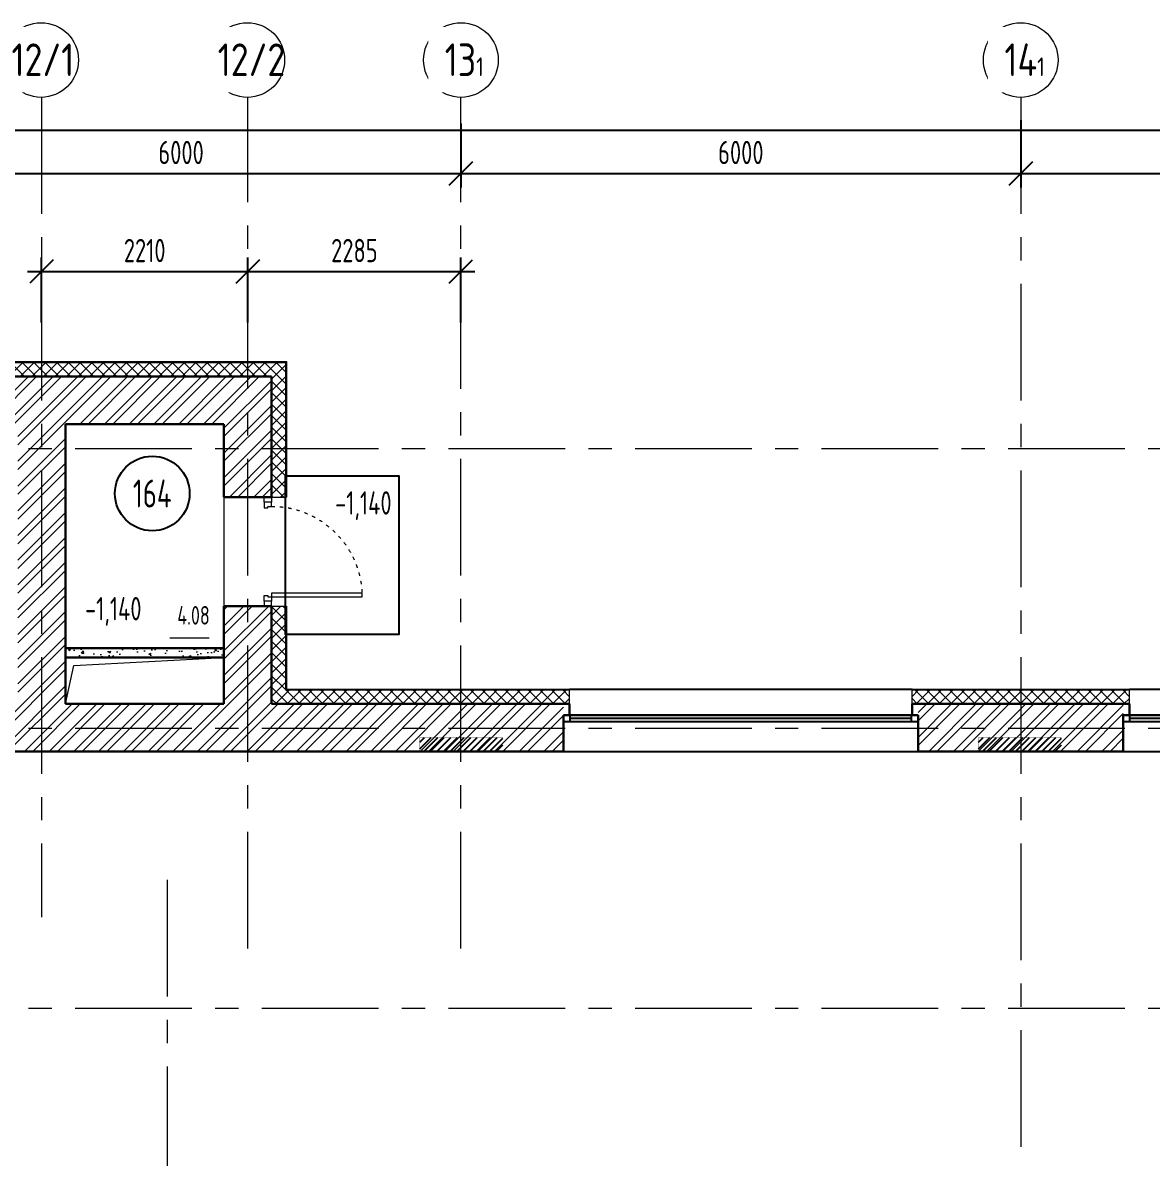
# Model space of a CAD drawing. Header units: millimetres. Extents: x -8689834 to 9419935, y -117443 to 166298.
# Drawn here: x -180931 to -168824, y 122990 to 135163 of the extents above; entities that cross this region are included whole.
import ezdxf
from ezdxf import colors
from ezdxf.entities.mleader import LeaderData, LeaderLine
from ezdxf.enums import TextEntityAlignment as Align
from ezdxf.math import Vec2, Vec3

# ---------------------------------------------------------------- set-up
doc = ezdxf.new("R2010")
doc.units = ezdxf.units.MM
doc.header["$MEASUREMENT"] = 0
doc.linetypes.add('ACAD_ISO03W100', pattern=[30, 12, -18])
doc.linetypes.add('CENTER', pattern=[2, 1.25, -0.25, 0.25, -0.25])
doc.layers.get('0').update_dxf_attribs({"color": 250, "lineweight": 9})
for name, color, linetype, lineweight in [('АР_Двери', 175, 'Continuous', 18), ('АР_Маркер экспликации', 239, 'Continuous', 13), ('АР_Навесной фасад', 190, 'Continuous', 5), ('АР_Номер помещения', 1, 'Continuous', 25), ('АР_Оси', 195, 'Continuous', 9), ('АР_Оси размеры', 164, 'Continuous', 9), ('АР_Отметки', 250, 'Continuous', 15), ('АР_Перегородки газоблок', 165, 'Continuous', 30), ('АР_Перегородки газоблок_Штрих', 165, 'Continuous', 5), ('АР_Помещения_площадь', 19, 'Continuous', 9), ('АР_Сущ Несущая стена', 216, 'Continuous', 30), ('АР_тонкая линия', 250, 'Continuous', 0), ('АР_Утеплитель', 154, 'Continuous', 9), ('АР_Штриховка кирпич', 250, 'Continuous', 9)]:
    doc.layers.add(name, color=color, linetype=linetype, lineweight=lineweight)
doc.layers.add('АР_Кровля дорожки', color=245, linetype='Continuous')
doc.layers.add('АР_новое окно', color=155, linetype='Continuous')
doc.layers.add('ТХ_Задание КР', color=7, linetype='Continuous', true_color=0x9a5430)
doc.styles.add('ISOCPEUR', font='isocpeur.ttf', dxfattribs={"width": 0.7})
doc.styles.get("Standard").update_dxf_attribs({"font": 'isocpeur.ttf', "width": 0.7})
doc.styles.add('ГОСТ 2.304', font='isocpeur.ttf', dxfattribs={"width": 0.7})
doc.dimstyles.new('СПДС', dxfattribs={"dimscale": 100, "dimtxt": 2.5, "dimasz": 2.5, "dimexe": 1.5, "dimexo": 0, "dimgap": 1, "dimtad": 1, "dimdec": 0, "dimrnd": 1, "dimtxsty": 'ГОСТ 2.304', "dimblk": 'OBLIQUE', "dimcen": 2.5, "dimdle": 1.5, "dimadec": 0, "dimazin": 2, "dimtfac": 0.75, "dimtdec": 0, "dimtmove": 1, "dimatfit": 3, "dimfxl": 1, "dimtolj": 1, "dimarcsym": 1})

# ---------------------------------------------------------------- blocks, each defined once
blk = doc.blocks.new('_Oblique')
at = {"color": 0, "linetype": 'ByBlock', "lineweight": -2}
blk.add_line((-0.5, -0.5), (0.5, 0.5), dxfattribs=at)
blk = doc.blocks.new('*D4241')
at = {"layer": 'АР_Оси размеры', "color": 0, "lineweight": -2, "ltscale": 100, "transparency": 16777216}
for p, q in [((-182234, 134303), (-182234, 133397)), ((-176234, 134082), (-176234, 133397)), ((-182384, 133547), (-176084, 133547))]:
    blk.add_line(p, q, dxfattribs=at)
at = {"layer": 'АР_Оси размеры', "color": 0, "lineweight": -2, "ltscale": 100, "transparency": 16777216, "xscale": 250, "yscale": 250, "zscale": 250, "rotation": 180}
blk.add_blockref('_Oblique', (-182234, 133547), dxfattribs=at)
at = {"layer": 'АР_Оси размеры', "color": 0, "lineweight": -2, "ltscale": 100, "transparency": 16777216, "xscale": 250, "yscale": 250, "zscale": 250}
blk.add_blockref('_Oblique', (-176234, 133547), dxfattribs=at)
at = {"layer": 'АР_Оси размеры', "color": 0, "ltscale": 100, "transparency": 16777216, "insert": (-179234, 133772), "char_height": 250, "attachment_point": 5, "style": 'ГОСТ 2.304'}
blk.add_mtext('\\A1;6000', dxfattribs=at)
blk = doc.blocks.new('*D4242')
at = {"layer": 'АР_Оси размеры', "color": 0, "lineweight": -2, "ltscale": 100, "transparency": 16777216}
for p, q in [((-176234, 134082), (-176234, 133397)), ((-170234, 134119), (-170234, 133397)), ((-176384, 133547), (-170084, 133547))]:
    blk.add_line(p, q, dxfattribs=at)
at = {"layer": 'АР_Оси размеры', "color": 0, "lineweight": -2, "ltscale": 100, "transparency": 16777216, "xscale": 250, "yscale": 250, "zscale": 250, "rotation": 180}
blk.add_blockref('_Oblique', (-176234, 133547), dxfattribs=at)
at = {"layer": 'АР_Оси размеры', "color": 0, "lineweight": -2, "ltscale": 100, "transparency": 16777216, "xscale": 250, "yscale": 250, "zscale": 250}
blk.add_blockref('_Oblique', (-170234, 133547), dxfattribs=at)
at = {"layer": 'АР_Оси размеры', "color": 0, "ltscale": 100, "transparency": 16777216, "insert": (-173234, 133772), "char_height": 250, "attachment_point": 5, "style": 'ГОСТ 2.304'}
blk.add_mtext('\\A1;6000', dxfattribs=at)
blk = doc.blocks.new('*D4243')
at = {"layer": 'АР_Оси размеры', "color": 0, "lineweight": -2, "ltscale": 100, "transparency": 16777216}
for p, q in [((-170234, 134119), (-170234, 133397)), ((-164234, 134049), (-164234, 133397)), ((-170384, 133547), (-164084, 133547))]:
    blk.add_line(p, q, dxfattribs=at)
at = {"layer": 'АР_Оси размеры', "color": 0, "lineweight": -2, "ltscale": 100, "transparency": 16777216, "xscale": 250, "yscale": 250, "zscale": 250, "rotation": 180}
blk.add_blockref('_Oblique', (-170234, 133547), dxfattribs=at)
at = {"layer": 'АР_Оси размеры', "color": 0, "lineweight": -2, "ltscale": 100, "transparency": 16777216, "xscale": 250, "yscale": 250, "zscale": 250}
blk.add_blockref('_Oblique', (-164234, 133547), dxfattribs=at)
at = {"layer": 'АР_Оси размеры', "color": 0, "ltscale": 100, "transparency": 16777216, "insert": (-167234, 133772), "char_height": 250, "attachment_point": 5, "style": 'ГОСТ 2.304'}
blk.add_mtext('\\A1;6000', dxfattribs=at)
blk = doc.blocks.new('*U373')
for points in [[(-55, -80), (-55, 0), (-115, 0), (-115, -40), (-100, -40), (-100, -80), (-55, -80)], [(0, 0), (0, -80), (-55, -80), (-55, 0), (0, 0)], [(-1170, 0), (-1170, -80), (-1115, -80), (-1115, 0), (-1170, 0)], [(-1115, -80), (-1115, 0), (-1055, 0), (-1055, -40), (-1070, -40), (-1070, -80), (-1115, -80)]]:
    blk.add_lwpolyline(points)
blk.add_lwpolyline([(-100, -80), (-100, -1050), (-140, -1050), (-140, -80)], close=True)
at = {"linetype": 'ACAD_ISO03W100', "ltscale": 3}
blk.add_arc((-100, -80), 970, 180, 270, dxfattribs=at)
blk = doc.blocks.new('*U144')
at = {"layer": 'АР_новое окно', "lineweight": 20}
for p, q in [((0, 3800), (-70, 3800)), ((0, 0), (-70, 0))]:
    blk.add_line(p, q, dxfattribs=at)
at = {"layer": 'АР_новое окно'}
for p, q in [((-70, 3800), (-70, 0)), ((-70, 0), (-70, 3800)), ((0, 3800), (0, 0)), ((0, 3730), (-70, 3730)), ((-35, 3730), (-35, 70)), ((0, 70), (-70, 70))]:
    blk.add_line(p, q, dxfattribs=at)
blk = doc.blocks.new('*D4267')
at = {"layer": 'АР_Оси размеры', "color": 0, "lineweight": -2, "ltscale": 100, "transparency": 16777216}
for p, q in [((-218234, 134013), (-218234, 134163)), ((-154724, 134013), (-154724, 134163)), ((-218384, 134013), (-154574, 134013))]:
    blk.add_line(p, q, dxfattribs=at)
at = {"layer": 'АР_Оси размеры', "color": 0, "lineweight": -2, "ltscale": 100, "transparency": 16777216, "xscale": 250, "yscale": 250, "zscale": 250, "rotation": 180}
blk.add_blockref('_Oblique', (-218234, 134013), dxfattribs=at)
at = {"layer": 'АР_Оси размеры', "color": 0, "lineweight": -2, "ltscale": 100, "transparency": 16777216, "xscale": 250, "yscale": 250, "zscale": 250}
blk.add_blockref('_Oblique', (-154724, 134013), dxfattribs=at)
at = {"layer": 'АР_Оси размеры', "color": 0, "ltscale": 100, "transparency": 16777216, "insert": (-186479, 134238), "char_height": 250, "attachment_point": 5, "style": 'ГОСТ 2.304'}
blk.add_mtext('\\A1;63510', dxfattribs=at)
blk = doc.blocks.new('*U39')
at = {"layer": 'АР_Номер помещения', "color": 7}
blk.add_circle((-240, -1769), 400, dxfattribs=at)
at = {"layer": 'АР_Помещения_площадь', "color": 7}
blk.add_line((371, -3321), (-51, -3321), dxfattribs=at)
at = {"color": 7, "style": 'ISOCPEUR', "width": 0.7, "flags": 1}
blk.add_attdef('КАТЕГОРИЯ', (-499, -2092), '', height=250, dxfattribs=at)
at = {"layer": 'АР_Номер помещения', "color": 7, "style": 'ISOCPEUR', "width": 0.7}
blk.add_attdef('НОМЕР_ПОМЕЩЕНИЯ', text='', height=300, dxfattribs=at).set_placement((-240, -1769), align=Align.MIDDLE_CENTER)
at = {"layer": 'АР_Помещения_площадь', "color": 7, "lineweight": 30, "width": 0.7, "flags": 104}
blk.add_attdef('ИМЯ_ПОМЕЩЕНИЯ', text='', height=100, dxfattribs=at).set_placement((158, 1217), align=Align.MIDDLE_CENTER)
at = {"layer": 'АР_Помещения_площадь', "color": 7, "style": 'ISOCPEUR', "width": 0.7}
blk.add_attdef('ПЛОЩАДЬ_ПОМЕЩЕНИЯ', text='', height=200, dxfattribs=at).set_placement((376, -3075), align=Align.MIDDLE_RIGHT)
blk = doc.blocks.new('_DotSmall')
at = {"color": 0, "linetype": 'ByBlock', "const_width": 0.5}
blk.add_lwpolyline([(-0.0625, 0, 1), (0.0625, 0, 1)], format="xyb", close=True, dxfattribs=at)
blk = doc.blocks.new('*D4455')
at = {"layer": 'АР_Оси размеры', "color": 0, "lineweight": -2, "ltscale": 100, "transparency": 16777216}
for p, q in [((-180729, 131951), (-180729, 132646)), ((-178519, 131951), (-178519, 132646)), ((-180879, 132496), (-178369, 132496))]:
    blk.add_line(p, q, dxfattribs=at)
at = {"layer": 'АР_Оси размеры', "color": 0, "lineweight": -2, "ltscale": 100, "transparency": 16777216, "xscale": 250, "yscale": 250, "zscale": 250, "rotation": 180}
blk.add_blockref('_Oblique', (-180729, 132496), dxfattribs=at)
at = {"layer": 'АР_Оси размеры', "color": 0, "lineweight": -2, "ltscale": 100, "transparency": 16777216, "xscale": 250, "yscale": 250, "zscale": 250}
blk.add_blockref('_Oblique', (-178519, 132496), dxfattribs=at)
at = {"layer": 'АР_Оси размеры', "color": 0, "ltscale": 100, "transparency": 16777216, "insert": (-179624, 132721), "char_height": 250, "attachment_point": 5, "style": 'ГОСТ 2.304'}
blk.add_mtext('\\A1;2210', dxfattribs=at)
blk = doc.blocks.new('*D4456')
at = {"layer": 'АР_Оси размеры', "color": 0, "lineweight": -2, "ltscale": 100, "transparency": 16777216}
for p, q in [((-178519, 131951), (-178519, 132646)), ((-176234, 131951), (-176234, 132646)), ((-178669, 132496), (-176084, 132496))]:
    blk.add_line(p, q, dxfattribs=at)
at = {"layer": 'АР_Оси размеры', "color": 0, "lineweight": -2, "ltscale": 100, "transparency": 16777216, "xscale": 250, "yscale": 250, "zscale": 250, "rotation": 180}
blk.add_blockref('_Oblique', (-178519, 132496), dxfattribs=at)
at = {"layer": 'АР_Оси размеры', "color": 0, "lineweight": -2, "ltscale": 100, "transparency": 16777216, "xscale": 250, "yscale": 250, "zscale": 250}
blk.add_blockref('_Oblique', (-176234, 132496), dxfattribs=at)
at = {"layer": 'АР_Оси размеры', "color": 0, "ltscale": 100, "transparency": 16777216, "insert": (-177376, 132721), "char_height": 250, "attachment_point": 5, "style": 'ГОСТ 2.304'}
blk.add_mtext('\\A1;2285', dxfattribs=at)
blk = doc.blocks.new('Подложка')
at = {"layer": 'АР_Перегородки газоблок_Штрих', "ltscale": 100}
h = blk.add_hatch(dxfattribs=at)
h.set_pattern_fill('AR-CONC', scale=30)
h.set_pattern_definition([(50, (0, 0), (215.17805, -18.82564), [22.5, -247.5]), (355, (0, 0), (-41.6254, 225.65764), [18, -198]), (100.45144, (17.93, -1.57), (173.55265, 206.832), [19.12206, -210.34263]), (46.1842, (0, 60), (320.1724, -49.6558), [33.75, -371.25]), (96.63564, (26.68, 55.86), (280.3986, 292.2356), [28.6831, -315.51413]), (351.18416, (0, 60), (280.3986, 292.2356), [27, -297]), (21, (30, 45), (179.07212, -120.78567), [22.5, -247.5]), (326, (30, 45), (72.9946, 217.54501), [18, -198]), (71.45144, (44.92, 34.93), (252.06671, 96.75935), [19.12206, -210.34263]), (37.5, (0, 0), (3.647957, 99.868156), [0, -195.6, 0, -201, 0, -198.75]), (7.5, (0, 0), (78.92086, 118.323514), [0, -114.6, 0, -191.1, 0, -75.75]), (327.5, (-66.9, 0), (160.14673, -6.766462), [0, -75, 0, -234, 0, -310.5]), (317.5, (-96.9, 0), (174.95585, 30.031495), [0, -97.5, 0, -155.4, 0, -220.5])])
h.paths.add_polyline_path([(-178773.92, 128459.45), (-180473.92, 128460.16), (-180473.92, 128360.16), (-178773.92, 128359.45)])
at = {"layer": 'АР_Утеплитель', "ltscale": 100}
h = blk.add_hatch(dxfattribs=at)
h.set_pattern_fill('ANSI37', scale=700)
h.set_pattern_definition([(45, (-1155848.89, 163752.83), (-61.871843, 61.871843), []), (135, (-1155848.89, 163752.83), (-61.871843, -61.871843), [])])
h.paths.add_polyline_path([(-178263.92, 130075.58), (-178263.92, 131370.68), (-181563.92, 131370.68), (-181563.92, 131520.68), (-178113.92, 131520.68), (-178113.92, 130075.58)])
h = blk.add_hatch(dxfattribs=at)
h.set_pattern_fill('ANSI37', scale=700)
h.set_pattern_definition([(45, (-1153438.89, 163752.83), (-61.871843, 61.871843), []), (135, (-1153438.89, 163752.83), (-61.871843, -61.871843), [])])
h.paths.add_polyline_path([(-175068.92, 127860.68), (-178263.92, 127860.68), (-178263.92, 128908.58), (-178113.92, 128908.58), (-178113.92, 128010.68), (-175068.92, 128010.68)])
h = blk.add_hatch(dxfattribs=at)
h.set_pattern_fill('ANSI37', scale=700)
h.set_pattern_definition([(45, (-1147438.89, 163752.83), (-61.871843, 61.871843), []), (135, (-1147438.89, 163752.83), (-61.871843, -61.871843), [])])
h.paths.add_polyline_path([(-169068.92, 127860.68), (-171398.92, 127860.68), (-171398.92, 128010.68), (-169068.92, 128010.68)])
at = {"layer": 'АР_Штриховка кирпич', "ltscale": 100}
h = blk.add_hatch(dxfattribs=at)
h.set_pattern_fill('ANSI32', scale=500)
h.set_pattern_definition([(45, (-1171616.54, 164426.86), (-132.58252, 132.58252), []), (45, (-1171528.15, 164426.86), (-132.58252, 132.58252), [])])
h.paths.add_polyline_path([(-178877, 128908.58), (-178914.02, 128908.58)], flags=17)
h.paths.add_polyline_path([(-178263.92, 128908.58), (-178773.92, 128908.58), (-178773.92, 127860.68), (-180473.92, 127860.68), (-180473.92, 130860.68), (-178773.92, 130860.68), (-178773.92, 130075.17), (-178263.92, 130075.98), (-178263.92, 131370.68), (-181498.92, 131370.68), (-181498.92, 130860.68), (-180983.92, 130860.68), (-180983.92, 127860.68), (-186183.92, 127860.68), (-186183.92, 127350.68), (-180753.32, 127350.68), (-175133.92, 127350.68), (-175133.92, 127860.68), (-178263.92, 127860.68)])
h = blk.add_hatch(dxfattribs=at)
h.set_pattern_fill('ANSI32', scale=500)
h.set_pattern_definition([(45, (-1169613.57, 164426.86), (-132.58252, 132.58252), []), (45, (-1169525.18, 164426.86), (-132.58252, 132.58252), [])])
h.paths.add_polyline_path([(-169133.92, 127860.68), (-171333.92, 127860.68), (-171333.92, 127350.68), (-169133.92, 127350.68)])
at = {"layer": 'ТХ_Задание КР', "ltscale": 100, "transparency": 33554636}
h = blk.add_hatch(dxfattribs=at)
h.set_pattern_fill('ANSI31', scale=400)
h.set_pattern_definition([(45, (0, -1.25), (-35.355339, 35.355339), [])])
h.paths.add_polyline_path([(-176673.91, 127350.68), (-176673.91, 127500.73), (-175783.91, 127500.73), (-175783.91, 127350.68)])
h = blk.add_hatch(dxfattribs=at)
h.set_pattern_fill('ANSI31', scale=400)
h.set_pattern_definition([(45, (5988.235, -1.21), (-35.355339, 35.355339), [])])
h.paths.add_polyline_path([(-170685.68, 127350.73), (-170685.68, 127500.77), (-169795.68, 127500.77), (-169795.68, 127350.73)])
at = {"color": 7, "ltscale": 100}
blk.add_lwpolyline([(-178113.92, 130306.24), (-176901.49, 130306.24), (-176901.49, 128606.59), (-178113.92, 128606.59)], close=True, dxfattribs=at)
at = {"layer": 'АР_Навесной фасад', "color": 7, "ltscale": 100}
for p, q in [((-178113.92, 131520.68), (-178113.92, 130075.58)), ((-178103.92, 131530.68), (-178103.92, 130075.58)), ((-178113.92, 128908.58), (-178113.92, 128010.68)), ((-178103.92, 128908.58), (-178103.92, 128020.68)), ((-178113.92, 128010.68), (-175068.92, 128010.68)), ((-178103.92, 128020.68), (-175068.92, 128020.68)), ((-171398.92, 128020.68), (-169068.92, 128020.68)), ((-171398.92, 128010.68), (-169068.92, 128010.68))]:
    blk.add_line(p, q, dxfattribs=at)
for points in [[(-186283.92, 131530.68), (-178103.92, 131530.68)], [(-181563.92, 131520.68), (-178113.92, 131520.68)], [(-178263.92, 130075.58), (-178103.92, 130075.58)], [(-178263.92, 128908.58), (-178103.92, 128908.58)], [(-175068.92, 127860.68), (-175068.92, 128020.68)], [(-171398.92, 127860.68), (-171398.92, 128020.68)], [(-169068.92, 127860.68), (-169068.92, 128020.68)]]:
    blk.add_lwpolyline(points, dxfattribs=at)
at = {"layer": 'АР_новое окно', "color": 7}
for p, q in [((-175133.92, 127350.68), (-171333.92, 127350.68)), ((-169133.92, 127350.68), (-165333.92, 127350.68))]:
    blk.add_line(p, q, dxfattribs=at)
for points in [[(-175068.92, 128020.68), (-171398.92, 128020.68)], [(-169068.92, 128020.68), (-165398.92, 128020.68)]]:
    blk.add_lwpolyline(points, dxfattribs=at)
at = {"layer": 'АР_Оси', "color": 7, "linetype": 'CENTER', "ltscale": 1000}
for p, q in [((-180728.92, 134363.15), (-180728.92, 125575.56)), ((-178518.92, 125238.75), (-178518.92, 134363.18)), ((-170233.92, 134363.15), (-170233.92, 78630.8)), ((-224367.61, 130600.68), (-141189.21, 130600.68)), ((-224367.61, 127600.68), (-141189.21, 127600.68)), ((-179384.44, 125974.47), (-179384.44, 70242.12)), ((-224367.61, 124600.68), (-141189.21, 124600.68)), ((-224367.61, 124600.68), (-141189.21, 124600.68))]:
    blk.add_line(p, q, dxfattribs=at)
at = {"layer": 'АР_Оси', "color": 7, "ltscale": 0.5}
for centre in [(-180733.92, 134763.15), (-178523.92, 134763.15), (-176233.92, 134763.15), (-170233.92, 134763.15)]:
    blk.add_circle(centre, 400, dxfattribs=at)
at = {"layer": 'АР_Перегородки газоблок', "color": 7, "ltscale": 100}
for points in [[(-180473.92, 128460.16), (-178773.92, 128459.45)], [(-178773.92, 128359.45), (-180473.92, 128360.16)]]:
    blk.add_lwpolyline(points, dxfattribs=at)
at = {"layer": 'АР_Сущ Несущая стена', "color": 7, "ltscale": 100}
for p, q in [((-181563.92, 131370.68), (-178263.92, 131370.68)), ((-178263.92, 131370.68), (-178263.92, 130075.58)), ((-180473.92, 130860.68), (-178773.92, 130860.68)), ((-180473.92, 130860.68), (-180473.92, 127860.68)), ((-178773.92, 130860.68), (-178773.92, 130075.58)), ((-178773.92, 130075.58), (-178263.92, 130075.58)), ((-178773.92, 128908.58), (-178263.92, 128908.58)), ((-178773.92, 128908.58), (-178773.92, 127860.68)), ((-178263.92, 128908.58), (-178263.92, 127860.68)), ((-180473.92, 127860.68), (-178773.92, 127860.68)), ((-178263.92, 127860.68), (-175068.92, 127860.68)), ((-175068.92, 127741.77), (-175068.92, 127860.68)), ((-171398.92, 127860.68), (-169068.92, 127860.68)), ((-171398.92, 127741.77), (-171398.92, 127860.68)), ((-169068.92, 127741.77), (-169068.92, 127860.68)), ((-175133.92, 127741.77), (-175133.92, 127350.68)), ((-175133.92, 127741.77), (-175068.92, 127741.77)), ((-171398.92, 127741.77), (-171333.92, 127741.77)), ((-171333.92, 127741.77), (-171333.92, 127350.68)), ((-169133.92, 127741.77), (-169133.92, 127350.68)), ((-169133.92, 127741.77), (-169068.92, 127741.77)), ((-186183.92, 127350.68), (-175133.92, 127350.68)), ((-171333.92, 127350.68), (-169133.92, 127350.68))]:
    blk.add_line(p, q, dxfattribs=at)
at = {"layer": 'АР_Сущ Несущая стена', "color": 7, "lineweight": 15, "ltscale": 100}
blk.add_line((-175068.92, 127741.77), (-171333.92, 127741.77), dxfattribs=at)
at = {"layer": 'АР_тонкая линия', "color": 7, "ltscale": 100}
for points in [[(-178773.92, 130075.58), (-178773.92, 128908.58)], [(-180473.92, 127860.68), (-180384.24, 128273.29), (-178773.92, 128359.45)]]:
    blk.add_lwpolyline(points, dxfattribs=at)
at = {"layer": 'ТХ_Задание КР', "color": 7, "ltscale": 100, "const_width": 2}
for points in [[(-176673.91, 127350.68), (-176673.91, 127500.73), (-175783.91, 127500.73), (-175783.91, 127350.68)], [(-170685.68, 127350.73), (-170685.68, 127500.77), (-169795.68, 127500.77), (-169795.68, 127350.73)]]:
    blk.add_lwpolyline(points, close=True, dxfattribs=at)
at = {"layer": 'АР_Двери', "color": 7, "xscale": -1, "rotation": 90}
blk.add_blockref('*U373', (-178343.92, 128908.58), dxfattribs=at)
at = {"layer": 'АР_Маркер экспликации', "color": 7}
ref = blk.add_blockref('*U39', (-179302.56, 131885.34), dxfattribs=at)
ref.add_attrib('НОМЕР_ПОМЕЩЕНИЯ', '164', dxfattribs={"layer": 'АР_Номер помещения', "color": 7, "height": 300, "style": 'ISOCPEUR', "width": 0.7}).set_placement((-179542.92, 130116.32), align=Align.MIDDLE_CENTER)
ref.add_attrib('ПЛОЩАДЬ_ПОМЕЩЕНИЯ', '4.08', dxfattribs={"layer": 'АР_Помещения_площадь', "color": 7, "height": 200, "style": 'ISOCPEUR', "width": 0.7}).set_placement((-178926.42, 128810.53), align=Align.MIDDLE_RIGHT)
at = {"layer": 'АР_новое окно', "color": 7, "xscale": -1, "rotation": 90}
for p in [(-171333.92, 127671.77), (-165333.92, 127671.77)]:
    blk.add_blockref('*U144', p, dxfattribs=at)
at = {"layer": 'АР_Оси размеры', "color": 7, "ltscale": 100}
for base, p1, p2, picture, middle in [((-176233.92, 133546.65), (-182233.92, 134302.52), (-176233.92, 134082.31), '*D4241', (-179233.92, 133771.65)), ((-170233.92, 133546.65), (-176233.92, 134082.31), (-170233.92, 134119.31), '*D4242', (-173233.92, 133771.65)), ((-164233.92, 133546.65), (-170233.92, 134119.31), (-164233.92, 134048.63), '*D4243', (-167233.92, 133771.65)), ((-178518.92, 132495.71), (-180728.92, 131950.65), (-178518.92, 131950.65), '*D4455', (-179623.92, 132720.71)), ((-176233.92, 132495.71), (-178518.92, 131950.65), (-176233.92, 131950.65), '*D4456', (-177376.42, 132720.71))]:
    dim = blk.add_linear_dim(base=base, p1=p1, p2=p2, dimstyle='СПДС', dxfattribs=at)
    dim.commit()
    dim.dimension.update_dxf_attribs({"geometry": picture, "text_midpoint": middle})
at = {"layer": 'АР_Отметки', "color": 7}
ml = blk.add_multileader_mtext('Standard', dxfattribs=at)
ml.set_content('-0,180', color=7, style='ISOCPEUR')
ml.set_leader_properties(color=256, linetype='Continuous', lineweight=-1)
ml.set_arrow_properties(name='DOTSMALL')
ml.build(insert=Vec2(0, 0))
ml.multileader.update_dxf_attribs({"has_text_frame": 1, "text_left_attachment_type": 4, "text_right_attachment_type": 4, "dogleg_length": 100, "arrow_head_size": 180})
ctx = ml.context
ctx.base_point, ctx.char_height, ctx.arrow_head_size, ctx.landing_gap_size, ctx.plane_origin = Vec3(-187330.86, 132104.91), 250, 180, 50, Vec3(-189492.07, 131156.16)
ctx.left_attachment, ctx.right_attachment = 4, 4
notes = []
notes.append((ctx, [(0, (0, 0, 0), (0, 0), (1, 0), 1, [])]))
ctx.mtext.insert, ctx.mtext.width, ctx.mtext.line_spacing_style, ctx.mtext.flow_direction = Vec3(-187280.86, 132438.24), 852.697, 2, 5
ml = blk.add_multileader_mtext('Standard', dxfattribs=at)
ml.set_content('-1,140', color=7, style='ISOCPEUR')
ml.set_leader_properties(color=256, linetype='Continuous', lineweight=-1)
ml.set_arrow_properties(name='DOTSMALL')
ml.build(insert=Vec2(0, 0))
ml.multileader.update_dxf_attribs({"has_text_frame": 1, "text_left_attachment_type": 4, "text_right_attachment_type": 4, "dogleg_length": 100, "arrow_head_size": 180})
ctx = ml.context
ctx.base_point, ctx.char_height, ctx.arrow_head_size, ctx.landing_gap_size, ctx.plane_origin = Vec3(-177632.95, 129806.93), 250, 180, 50, Vec3(-177725.51, 129707.92)
ctx.left_attachment, ctx.right_attachment = 4, 4
notes.append((ctx, [(0, (0, 0, 0), (0, 0), (1, 0), 1, [])]))
ctx.mtext.insert, ctx.mtext.width, ctx.mtext.line_spacing_style, ctx.mtext.flow_direction = Vec3(-177582.95, 130140.26), 852.697, 2, 5
ml = blk.add_multileader_mtext('Standard', dxfattribs=at)
ml.set_content('-0,180', color=7, style='ISOCPEUR')
ml.set_leader_properties(color=256, linetype='Continuous', lineweight=-1)
ml.set_arrow_properties(name='DOTSMALL')
ml.build(insert=Vec2(0, 0))
ml.multileader.update_dxf_attribs({"has_text_frame": 1, "text_left_attachment_type": 4, "text_right_attachment_type": 4, "dogleg_length": 100, "arrow_head_size": 180})
ctx = ml.context
ctx.base_point, ctx.char_height, ctx.arrow_head_size, ctx.landing_gap_size, ctx.plane_origin = Vec3(-186007.86, 129680.96), 250, 180, 50, Vec3(-188169.07, 128732.21)
ctx.left_attachment, ctx.right_attachment = 4, 4
notes.append((ctx, [(0, (0, 0, 0), (0, 0), (1, 0), 1, [])]))
ctx.mtext.insert, ctx.mtext.width, ctx.mtext.line_spacing_style, ctx.mtext.flow_direction = Vec3(-185957.86, 130014.3), 852.697, 2, 5
ml = blk.add_multileader_mtext('Standard', dxfattribs=at)
ml.set_content('Л.4', color=7, style='ISOCPEUR')
ml.set_leader_properties(color=256, linetype='Continuous', lineweight=-1)
ml.set_arrow_properties(name='DOTSMALL')
ml.build(insert=Vec2(0, 0))
ml.multileader.update_dxf_attribs({"has_text_frame": 1, "text_left_attachment_type": 4, "text_right_attachment_type": 4, "dogleg_length": 100, "arrow_head_size": 180})
ctx = ml.context
ctx.base_point, ctx.char_height, ctx.arrow_head_size, ctx.landing_gap_size, ctx.plane_origin = Vec3(-184816.28, 129601.58), 250, 180, 50, Vec3(-159580.37, 117978.47)
ctx.left_attachment, ctx.right_attachment = 4, 4
notes.append((ctx, [(0, (0, 0, 0), (0, 0), (1, 0), 1, [])]))
ctx.mtext.insert, ctx.mtext.width, ctx.mtext.line_spacing_style, ctx.mtext.flow_direction = Vec3(-184766.28, 129934.92), 852.697, 2, 5
ml = blk.add_multileader_mtext('Standard', dxfattribs=at)
ml.set_content('-0,180', color=7, style='ISOCPEUR')
ml.set_leader_properties(color=256, linetype='Continuous', lineweight=-1)
ml.set_arrow_properties(name='DOTSMALL')
ml.build(insert=Vec2(0, 0))
ml.multileader.update_dxf_attribs({"has_text_frame": 1, "text_left_attachment_type": 4, "text_right_attachment_type": 4, "dogleg_length": 100, "arrow_head_size": 180})
ctx = ml.context
ctx.base_point, ctx.char_height, ctx.arrow_head_size, ctx.landing_gap_size, ctx.plane_origin = Vec3(-195902.06, 128915.24), 250, 180, 50, Vec3(-198063.28, 127966.49)
ctx.left_attachment, ctx.right_attachment = 4, 4
notes.append((ctx, [(0, (0, 0, 0), (0, 0), (1, 0), 1, [])]))
ctx.mtext.insert, ctx.mtext.width, ctx.mtext.line_spacing_style, ctx.mtext.flow_direction = Vec3(-195852.06, 129248.58), 852.697, 2, 5
ml = blk.add_multileader_mtext('Standard', dxfattribs=at)
ml.set_content('-1,140', color=7, style='ISOCPEUR')
ml.set_leader_properties(color=256, linetype='Continuous', lineweight=-1)
ml.set_arrow_properties(name='DOTSMALL')
ml.build(insert=Vec2(0, 0))
ml.multileader.update_dxf_attribs({"has_text_frame": 1, "text_left_attachment_type": 4, "text_right_attachment_type": 4, "dogleg_length": 100, "arrow_head_size": 180})
ctx = ml.context
ctx.base_point, ctx.char_height, ctx.arrow_head_size, ctx.landing_gap_size, ctx.plane_origin = Vec3(-180313.72, 128673.32, 0), 250, 180, 50, Vec3(-180395.12, 128959.46, 0)
ctx.left_attachment, ctx.right_attachment = 4, 4
notes.append((ctx, [(0, (0, 0, 0), (0, 0), (1, 0), 1, [])]))
ctx.mtext.insert, ctx.mtext.width, ctx.mtext.line_spacing_style, ctx.mtext.flow_direction = Vec3(-180263.72, 129006.66, 0), 852.697, 2, 5
for ctx, leaders in notes:
    for number, flags, end, landing, length, lines in leaders:
        leader = LeaderData()
        leader.index, (leader.has_last_leader_line, leader.has_dogleg_vector, leader.attachment_direction) = number, flags
        leader.last_leader_point, leader.dogleg_vector, leader.dogleg_length = Vec3(end), Vec3(landing), length
        for number, points, colour, breaks in lines:
            line = LeaderLine()
            line.index, line.vertices, line.color, line.breaks = number, Vec3.list(points), colors.encode_raw_color(colour), breaks
            leader.lines.append(line)
        ctx.leaders.append(leader)
at = {"layer": 'АР_Оси', "color": 7, "char_height": 350, "width": 123.8671, "attachment_point": 1, "line_spacing_factor": 1.149209, "style": 'ГОСТ 2.304', "bg_fill": 2}
for s, insert in [('{\\W0.8;12/1}', (-181051.62, 134940.93)), ('{\\W0.8;12/2}', (-178841.62, 134940.93))]:
    blk.add_mtext(s, dxfattribs=dict(at, insert=insert))
at = {"layer": 'АР_Оси', "color": 7, "ltscale": 0.5, "char_height": 350, "width": 123.8671, "attachment_point": 1, "line_spacing_factor": 1.149209, "style": 'ГОСТ 2.304', "bg_fill": 2}
for s, insert in [('{\\W0.8;13\\H0.57143x;1}', (-176408.01, 134940.93)), ('{\\W0.8;14\\H0.57143x;1}', (-170408.01, 134940.93))]:
    blk.add_mtext(s, dxfattribs=dict(at, insert=insert))
at = {"layer": 'АР_Оси', "color": 7, "linetype": 'CENTER', "ltscale": 1000}
blk.add_line((-176233.92, 125238.75), (-176233.92, 134363.18), dxfattribs=at)
at = {"layer": 'АР_Оси размеры', "color": 7, "ltscale": 100}
dim = blk.add_linear_dim(base=(-154723.92, 134013.15), p1=(-218233.92, 134013.15), p2=(-154723.92, 134013.15), dimstyle='СПДС', dxfattribs=at)
dim.commit()
dim.dimension.update_dxf_attribs({"geometry": '*D4267', "text_midpoint": (-186478.92, 134238.15)})

msp = doc.modelspace()

# ---------------------------------------------------------------- block references
at = {"layer": 'АР_Кровля дорожки', "color": 7}
msp.add_blockref('Подложка', (0, 0), dxfattribs=at)

doc.saveas('drawing.dxf')
